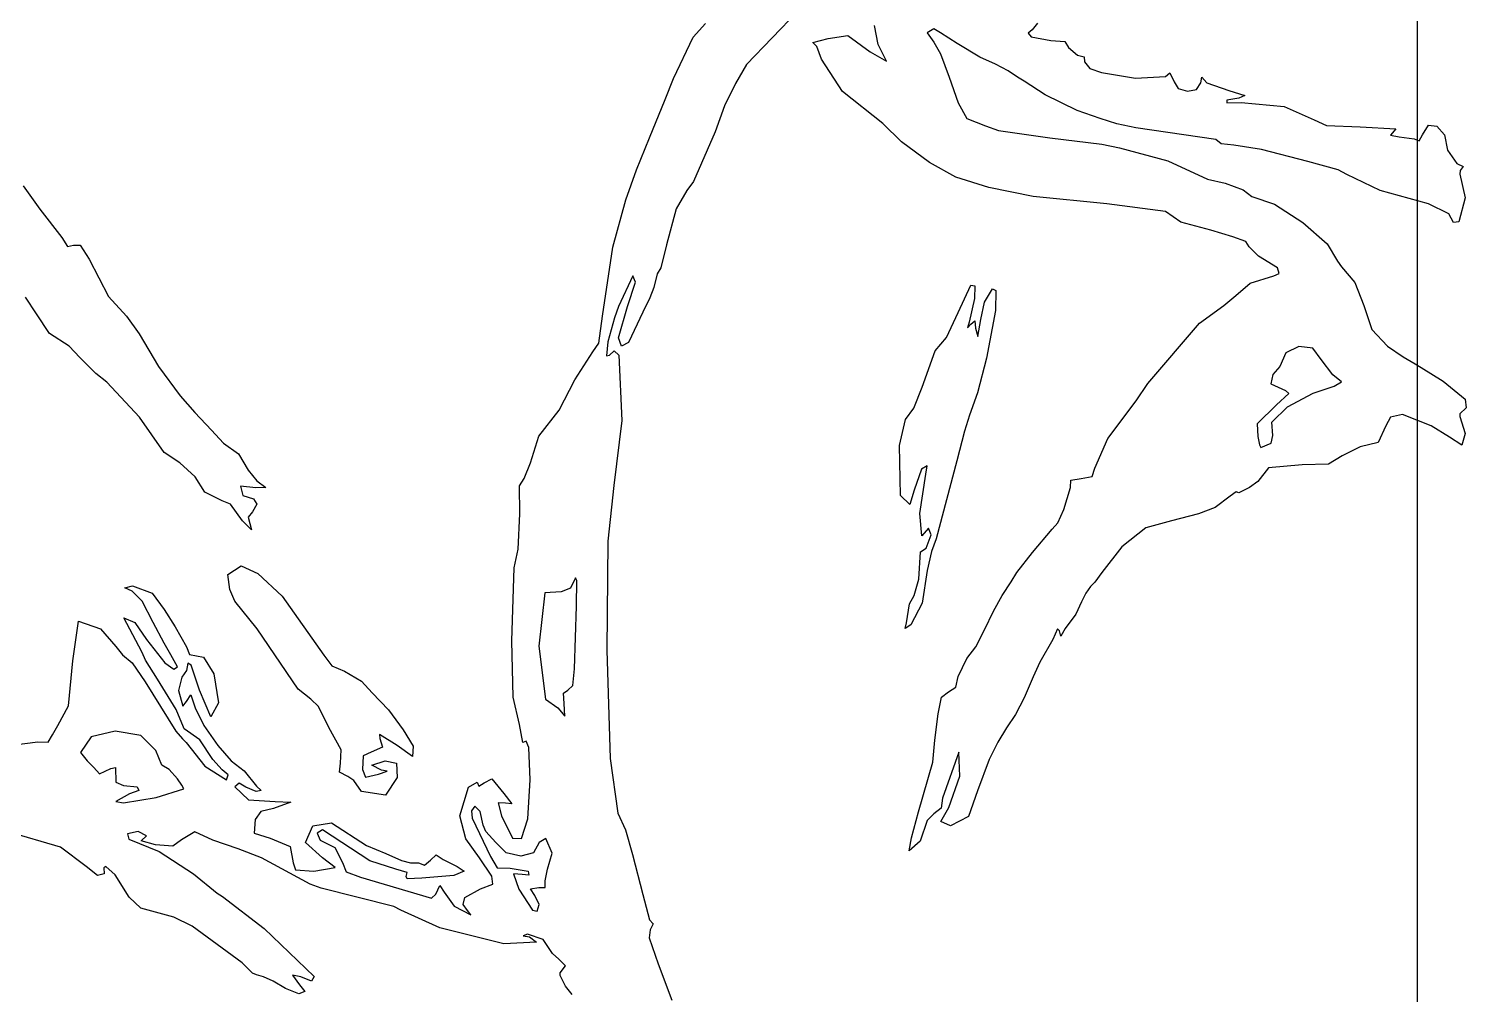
# Model space of a CAD drawing. Header units: centimetres. Extents: x 0 to 56.7, y -3.6 to 10.6.
# Drawn here: x 53.366 to 56.611, y -0.154 to 2.026 of the extents above; entities that cross this region are included whole.
import ezdxf

# ---------------------------------------------------------------- set-up
doc = ezdxf.new("R2010")
doc.units = ezdxf.units.CM
doc.header["$MEASUREMENT"] = 0
doc.layers.add('digi4 v3_digi3', color=7, linetype='Continuous')

msp = doc.modelspace()

# ---------------------------------------------------------------- linework, layer by layer
at = {"layer": 'digi4 v3_digi3'}
for p, q in [((56.5, 9), (56.5, -3.5)), ((55.1022, 2.0653), (54.986, 1.9448)), ((54.8656, 2.007), (54.8934, 2.0376)), ((55.2835, 1.9902), (55.275, 2.0333)), ((55.4091, 2.0255), (55.3942, 2.0168)), ((55.3942, 2.0168), (55.4091, 1.9957)), ((55.424, 2.0167), (55.4091, 2.0255)), ((55.4619, 1.9926), (55.424, 2.0167)), ((55.6314, 2.0233), (55.6218, 2.0157)), ((55.6218, 2.0157), (55.6285, 2.0075)), ((55.6431, 2.0383), (55.6314, 2.0233)), ((54.8214, 1.9136), (54.8656, 2.007)), ((55.136, 1.9943), (55.1706, 2.0037)), ((55.1453, 1.9857), (55.136, 1.9943)), ((55.1552, 1.9573), (55.1453, 1.9857)), ((55.1706, 2.0037), (55.2149, 2.0105)), ((55.2149, 2.0105), (55.2652, 1.9735)), ((55.3021, 1.9528), (55.2835, 1.9902)), ((55.4091, 1.9957), (55.424, 1.9692)), ((55.5129, 1.9617), (55.4619, 1.9926)), ((55.6285, 2.0075), (55.6729, 1.9992)), ((55.6729, 1.9992), (55.7048, 1.9969)), ((55.7048, 1.9969), (55.7128, 1.9832)), ((55.7128, 1.9832), (55.7337, 1.9658)), ((55.203, 1.8842), (55.1552, 1.9573)), ((55.2652, 1.9735), (55.3021, 1.9528)), ((55.424, 1.9692), (55.4439, 1.916)), ((55.5486, 1.9459), (55.5129, 1.9617)), ((55.7337, 1.9658), (55.7483, 1.9622)), ((55.7483, 1.9622), (55.749, 1.9509)), ((55.749, 1.9509), (55.7609, 1.9359)), ((54.986, 1.9448), (54.9611, 1.902)), ((55.4439, 1.916), (55.4639, 1.8582)), ((55.577, 1.9309), (55.5486, 1.9459)), ((55.5979, 1.916), (55.577, 1.9309)), ((55.6132, 1.9073), (55.5979, 1.916)), ((55.7609, 1.9359), (55.7879, 1.927)), ((55.7879, 1.927), (55.8644, 1.9143)), ((55.8644, 1.9143), (55.9318, 1.918)), ((55.9318, 1.918), (55.9418, 1.926)), ((55.9418, 1.926), (55.9517, 1.9061)), ((56.0118, 1.9036), (56.0139, 1.916)), ((56.0139, 1.916), (56.0253, 1.9036)), ((54.8022, 1.8662), (54.8214, 1.9136)), ((54.9611, 1.902), (54.9362, 1.8517)), ((55.2941, 1.8117), (55.203, 1.8842)), ((55.6605, 1.8767), (55.6132, 1.9073)), ((55.9517, 1.9061), (55.961, 1.8905)), ((55.961, 1.8905), (55.9816, 1.8846)), ((55.9816, 1.8846), (56.0022, 1.8888)), ((56.0022, 1.8888), (56.0118, 1.9036)), ((56.0253, 1.9036), (56.0748, 1.8861)), ((56.0748, 1.8861), (56.111, 1.8751)), ((54.7672, 1.7791), (54.8022, 1.8662)), ((54.9362, 1.8517), (54.9153, 1.7929)), ((55.4639, 1.8582), (55.4833, 1.8227)), ((55.7327, 1.8412), (55.6605, 1.8767)), ((56.0977, 1.8692), (56.0703, 1.8646)), ((56.0703, 1.8646), (56.0708, 1.8582)), ((56.0708, 1.8582), (56.1029, 1.8592)), ((56.111, 1.8751), (56.0977, 1.8692)), ((56.1029, 1.8592), (56.1999, 1.8501)), ((56.1999, 1.8501), (56.2674, 1.8201)), ((55.4833, 1.8227), (55.526, 1.8065)), ((55.7848, 1.8228), (55.7327, 1.8412)), ((55.8226, 1.8113), (55.7848, 1.8228)), ((56.2674, 1.8201), (56.2954, 1.8072)), ((54.9153, 1.7929), (54.8665, 1.6809)), ((55.3364, 1.7707), (55.2941, 1.8117)), ((55.526, 1.8065), (55.5553, 1.796)), ((55.5553, 1.796), (55.671, 1.7795)), ((55.865, 1.802), (55.8226, 1.8113)), ((56.0456, 1.7755), (55.865, 1.802)), ((56.2954, 1.8072), (56.3719, 1.8044)), ((56.3719, 1.8044), (56.452, 1.7999)), ((56.452, 1.7999), (56.44, 1.7851)), ((56.44, 1.7851), (56.46, 1.7818)), ((56.5051, 1.7729), (56.5121, 1.7864)), ((56.5121, 1.7864), (56.526, 1.8077)), ((56.526, 1.8077), (56.545, 1.806)), ((56.545, 1.806), (56.5618, 1.7858)), ((56.5618, 1.7858), (56.569, 1.7516)), ((54.7381, 1.7069), (54.7672, 1.7791)), ((55.3991, 1.7238), (55.3364, 1.7707)), ((55.671, 1.7795), (55.7884, 1.7652)), ((55.7884, 1.7652), (55.8282, 1.7567)), ((55.8282, 1.7567), (55.9372, 1.7277)), ((56.0581, 1.7655), (56.0456, 1.7755)), ((56.0861, 1.7627), (56.0581, 1.7655)), ((56.1487, 1.7529), (56.0861, 1.7627)), ((56.2531, 1.7259), (56.1487, 1.7529)), ((56.46, 1.7818), (56.4936, 1.7772)), ((56.4936, 1.7772), (56.5051, 1.7729)), ((55.4589, 1.6903), (55.3991, 1.7238)), ((55.9372, 1.7277), (56.0268, 1.6864)), ((56.3216, 1.7069), (56.2531, 1.7259)), ((56.569, 1.7516), (56.5902, 1.7215)), ((56.5902, 1.7215), (56.6043, 1.7143)), ((54.7139, 1.6397), (54.7381, 1.7069)), ((55.5335, 1.6676), (55.4589, 1.6903)), ((56.3417, 1.6969), (56.3216, 1.7069)), ((56.4168, 1.6604), (56.3417, 1.6969)), ((56.5977, 1.706), (56.5964, 1.6971)), ((56.5964, 1.6971), (56.6088, 1.6439)), ((56.6043, 1.7143), (56.5977, 1.706)), ((53.3531, 1.6709), (53.3907, 1.6187)), ((54.8516, 1.6608), (54.8275, 1.6188)), ((54.8665, 1.6809), (54.8516, 1.6608)), ((55.6331, 1.6466), (55.5335, 1.6676)), ((56.0268, 1.6864), (56.0671, 1.6771)), ((56.0671, 1.6771), (56.1074, 1.6621)), ((56.1074, 1.6621), (56.1273, 1.6472)), ((56.5258, 1.6302), (56.4168, 1.6604)), ((54.6845, 1.5327), (54.7139, 1.6397)), ((55.7999, 1.6301), (55.6331, 1.6466)), ((55.9318, 1.6129), (55.7999, 1.6301)), ((56.1273, 1.6472), (56.1785, 1.6297)), ((56.1785, 1.6297), (56.2424, 1.5883)), ((56.5717, 1.6081), (56.5258, 1.6302)), ((56.6088, 1.6439), (56.5945, 1.5897)), ((53.3907, 1.6187), (53.4407, 1.5541)), ((54.8275, 1.6188), (54.8056, 1.5377)), ((55.9667, 1.5892), (55.9318, 1.6129)), ((56.5822, 1.588), (56.5717, 1.6081)), ((56.0342, 1.5711), (55.9667, 1.5892)), ((56.084, 1.5556), (56.0342, 1.5711)), ((56.2424, 1.5883), (56.297, 1.5399)), ((56.5945, 1.5897), (56.5822, 1.588)), ((53.4407, 1.5541), (53.4534, 1.5338)), ((53.4534, 1.5338), (53.4667, 1.5369)), ((53.4667, 1.5369), (53.4818, 1.5372)), ((53.4818, 1.5372), (53.502, 1.5055)), ((54.661, 1.3768), (54.6845, 1.5327)), ((54.8056, 1.5377), (54.7925, 1.4862)), ((56.1135, 1.5455), (56.084, 1.5556)), ((56.121, 1.5334), (56.1135, 1.5455)), ((56.1419, 1.5125), (56.121, 1.5334)), ((56.297, 1.5399), (56.3201, 1.5011)), ((53.502, 1.5055), (53.5455, 1.4212)), ((56.1846, 1.4856), (56.1419, 1.5125)), ((56.3201, 1.5011), (56.3292, 1.4879)), ((54.7296, 1.4679), (54.6972, 1.3983)), ((54.7358, 1.4535), (54.7296, 1.4679)), ((54.7843, 1.4721), (54.7769, 1.4414)), ((54.7925, 1.4862), (54.7843, 1.4721)), ((56.1234, 1.4511), (56.1765, 1.468)), ((56.1765, 1.468), (56.1888, 1.4732)), ((56.1888, 1.4732), (56.1846, 1.4856)), ((56.3292, 1.4879), (56.3595, 1.4531)), ((54.7171, 1.3983), (54.7358, 1.4535)), ((54.7769, 1.4414), (54.7677, 1.4182)), ((55.4643, 1.3851), (55.4924, 1.4466)), ((55.4924, 1.4466), (55.5017, 1.4454)), ((55.5017, 1.4454), (55.501, 1.417)), ((55.5233, 1.4082), (55.5413, 1.4381)), ((55.5413, 1.4381), (55.5491, 1.4348)), ((55.5491, 1.4348), (55.548, 1.3897)), ((56.0912, 1.4231), (56.1234, 1.4511)), ((56.3595, 1.4531), (56.3798, 1.4011)), ((53.383, 1.3817), (53.3581, 1.42)), ((53.5455, 1.4212), (53.5867, 1.3764)), ((54.6972, 1.3983), (54.6883, 1.3729)), ((54.6972, 1.3282), (54.7171, 1.3983)), ((54.7677, 1.4182), (54.7518, 1.3858)), ((55.501, 1.417), (55.4886, 1.3634)), ((55.5153, 1.3689), (55.5233, 1.4082)), ((56.0092, 1.3612), (56.0637, 1.4009)), ((56.0637, 1.4009), (56.0912, 1.4231)), ((56.3798, 1.4011), (56.3978, 1.3467)), ((53.4124, 1.3376), (53.383, 1.3817)), ((53.5867, 1.3764), (53.6148, 1.3372)), ((54.6531, 1.3155), (54.661, 1.3768)), ((54.6883, 1.3729), (54.6728, 1.3186)), ((54.7518, 1.3858), (54.7198, 1.3172)), ((55.4373, 1.3286), (55.4643, 1.3851)), ((55.4886, 1.3634), (55.4853, 1.3504)), ((55.4926, 1.3585), (55.5013, 1.3659)), ((55.5013, 1.3659), (55.5035, 1.3493)), ((55.5085, 1.3309), (55.5153, 1.3689)), ((55.548, 1.3897), (55.5281, 1.2817)), ((53.4571, 1.3087), (53.4124, 1.3376)), ((53.6148, 1.3372), (53.6584, 1.2628)), ((55.4853, 1.3504), (55.4926, 1.3585)), ((55.5035, 1.3493), (55.5085, 1.3309)), ((55.892, 1.2245), (56.0092, 1.3612)), ((56.3978, 1.3467), (56.4336, 1.3091)), ((53.4808, 1.2837), (53.4571, 1.3087)), ((54.6389, 1.2962), (54.6531, 1.3155)), ((54.6728, 1.3186), (54.67, 1.2873)), ((54.6767, 1.2888), (54.6873, 1.2987)), ((54.6873, 1.2987), (54.6978, 1.2888)), ((54.704, 1.3092), (54.6972, 1.3282)), ((54.7198, 1.3172), (54.704, 1.3092)), ((55.383, 1.2166), (55.412, 1.2983)), ((55.412, 1.2983), (55.4373, 1.3286)), ((56.2335, 1.3086), (56.2038, 1.2941)), ((56.265, 1.3043), (56.2335, 1.3086)), ((56.2837, 1.2787), (56.265, 1.3043)), ((56.4336, 1.3091), (56.4686, 1.2848)), ((53.5172, 1.2472), (53.4808, 1.2837)), ((54.5983, 1.2331), (54.6389, 1.2962)), ((54.67, 1.2873), (54.6767, 1.2888)), ((54.6978, 1.2888), (54.7044, 1.1412)), ((55.5281, 1.2817), (55.508, 1.2037)), ((56.2038, 1.2941), (56.1906, 1.2632)), ((56.3097, 1.2441), (56.2837, 1.2787)), ((56.4686, 1.2848), (56.4955, 1.2689)), ((56.4955, 1.2689), (56.5093, 1.2607)), ((53.5423, 1.2278), (53.5172, 1.2472)), ((53.6584, 1.2628), (53.7076, 1.1972)), ((56.1746, 1.2449), (56.1701, 1.2239)), ((56.1906, 1.2632), (56.1746, 1.2449)), ((56.3294, 1.2286), (56.3097, 1.2441)), ((56.5093, 1.2607), (56.559, 1.23)), ((53.6155, 1.149), (53.5423, 1.2278)), ((54.5629, 1.1643), (54.5983, 1.2331)), ((55.3637, 1.1693), (55.383, 1.2166)), ((55.508, 1.2037), (55.4899, 1.1534)), ((55.8657, 1.1856), (55.892, 1.2245)), ((56.1701, 1.2239), (56.2029, 1.2091)), ((56.2103, 1.2025), (56.1824, 1.1768)), ((56.2029, 1.2091), (56.2103, 1.2025)), ((56.2073, 1.1718), (56.2653, 1.2027)), ((56.2653, 1.2027), (56.3126, 1.219)), ((56.3126, 1.219), (56.3294, 1.2286)), ((56.559, 1.23), (56.6085, 1.1894)), ((53.7076, 1.1972), (53.741, 1.1596)), ((55.3454, 1.1437), (55.3637, 1.1693)), ((55.8021, 1.1007), (55.8657, 1.1856)), ((56.1824, 1.1768), (56.1389, 1.1335)), ((56.1724, 1.1376), (56.2073, 1.1718)), ((56.6111, 1.1698), (56.5964, 1.156)), ((56.6085, 1.1894), (56.6111, 1.1698)), ((53.6717, 1.0692), (53.6155, 1.149)), ((53.741, 1.1596), (53.7779, 1.1195)), ((54.5176, 1.1056), (54.5629, 1.1643)), ((54.7044, 1.1412), (54.6868, 0.9945)), ((55.3316, 1.0845), (55.3454, 1.1437)), ((55.4899, 1.1534), (55.478, 1.1169)), ((56.1745, 1.1071), (56.1724, 1.1376)), ((56.4404, 1.1485), (56.4296, 1.129)), ((56.4668, 1.155), (56.4404, 1.1485)), ((56.5319, 1.129), (56.4668, 1.155)), ((56.5964, 1.156), (56.5964, 1.1502)), ((56.5964, 1.1502), (56.6087, 1.1121)), ((53.7779, 1.1195), (53.8051, 1.0897)), ((54.4981, 1.0455), (54.5176, 1.1056)), ((55.478, 1.1169), (55.4609, 1.0498)), ((56.1389, 1.1335), (56.1406, 1.1049)), ((56.1406, 1.1049), (56.1441, 1.0862)), ((56.1707, 1.0898), (56.1745, 1.1071)), ((56.4296, 1.129), (56.4121, 1.0916)), ((56.5732, 1.1034), (56.5319, 1.129)), ((56.6087, 1.1121), (56.6012, 1.0858)), ((53.8051, 1.0897), (53.8393, 1.0661)), ((55.3335, 0.9719), (55.3316, 1.0845)), ((55.7725, 1.0339), (55.8021, 1.1007)), ((56.1441, 1.0862), (56.1473, 1.0801)), ((56.1473, 1.0801), (56.1707, 1.0898)), ((56.1707, 1.0898), (56.1707, 1.0898)), ((56.3718, 1.0818), (56.3312, 1.0617)), ((56.4121, 1.0916), (56.3718, 1.0818)), ((56.6012, 1.0858), (56.5732, 1.1034)), ((53.7066, 1.0455), (53.6717, 1.0692)), ((53.7414, 1.0142), (53.7066, 1.0455)), ((53.8393, 1.0661), (53.8609, 1.0289)), ((54.4842, 1.01), (54.4981, 1.0455)), ((55.3937, 1.0386), (55.3809, 1.0312)), ((55.3908, 1.02), (55.3937, 1.0386)), ((55.4609, 1.0498), (55.414, 0.8741)), ((56.2404, 1.0413), (56.1649, 1.0346)), ((56.3003, 1.0427), (56.2404, 1.0413)), ((56.3312, 1.0617), (56.3003, 1.0427)), ((53.763, 0.9792), (53.7414, 1.0142)), ((53.8609, 1.0289), (53.8808, 1.005)), ((54.4739, 0.9939), (54.4842, 1.01)), ((55.3809, 1.0312), (55.3643, 0.9839)), ((55.3771, 0.9309), (55.3908, 1.02)), ((55.7177, 0.9901), (55.7181, 1.0064)), ((55.7181, 1.0064), (55.742, 1.01)), ((55.742, 1.01), (55.7668, 1.0144)), ((55.7668, 1.0144), (55.7725, 1.0339)), ((56.1649, 1.0346), (56.1409, 1.0038)), ((53.8027, 0.9602), (53.763, 0.9792)), ((53.8783, 0.9889), (53.8434, 0.9927)), ((53.8434, 0.9927), (53.8491, 0.9715)), ((53.9007, 0.9897), (53.8783, 0.9889)), ((53.8808, 1.005), (53.9007, 0.9897)), ((54.4743, 0.9304), (54.4739, 0.9939)), ((54.6868, 0.9945), (54.6728, 0.8691)), ((55.3643, 0.9839), (55.3552, 0.9516)), ((55.7028, 0.9403), (55.7177, 0.9901)), ((56.0917, 0.9801), (56.0782, 0.9702)), ((56.0977, 0.9776), (56.0917, 0.9801)), ((56.1218, 0.9901), (56.0977, 0.9776)), ((56.1409, 1.0038), (56.1218, 0.9901)), ((53.8211, 0.9524), (53.8027, 0.9602)), ((53.8484, 0.9146), (53.8211, 0.9524)), ((53.8491, 0.9715), (53.8732, 0.9647)), ((53.8806, 0.9522), (53.8708, 0.9353)), ((53.8732, 0.9647), (53.8806, 0.9522)), ((55.3552, 0.9516), (55.3335, 0.9719)), ((56.0446, 0.945), (56.0065, 0.9304)), ((56.0782, 0.9702), (56.0446, 0.945)), ((53.8683, 0.8946), (53.8484, 0.9146)), ((53.8708, 0.9353), (53.8611, 0.9231)), ((53.8611, 0.9231), (53.8683, 0.8946)), ((54.4705, 0.8507), (54.4743, 0.9304)), ((55.382, 0.8806), (55.3771, 0.9309)), ((55.676, 0.8955), (55.6894, 0.9104)), ((55.6894, 0.9104), (55.7028, 0.9403)), ((55.946, 0.9144), (55.8877, 0.8991)), ((56.0065, 0.9304), (55.946, 0.9144)), ((55.3972, 0.898), (55.382, 0.8806)), ((55.3916, 0.8532), (55.4029, 0.8831)), ((55.4029, 0.8831), (55.3972, 0.898)), ((55.632, 0.8432), (55.676, 0.8955)), ((55.8877, 0.8991), (55.8335, 0.8557)), ((54.4615, 0.8084), (54.4705, 0.8507)), ((54.6728, 0.8691), (54.6705, 0.623)), ((55.3754, 0.7829), (55.3792, 0.8444)), ((55.3792, 0.8444), (55.3916, 0.8532)), ((55.4041, 0.8457), (55.3941, 0.8028)), ((55.414, 0.8741), (55.4041, 0.8457)), ((55.8335, 0.8557), (55.7885, 0.7978)), ((53.8148, 0.7938), (53.8451, 0.8131)), ((53.8451, 0.8131), (53.8831, 0.7955)), ((55.5963, 0.7979), (55.632, 0.8432)), ((53.8195, 0.7599), (53.8148, 0.7938)), ((53.8831, 0.7955), (53.9375, 0.7446)), ((54.4562, 0.6435), (54.4615, 0.8084)), ((54.5997, 0.786), (54.5886, 0.7623)), ((54.6034, 0.7796), (54.5997, 0.786)), ((54.6023, 0.7222), (54.6034, 0.7796)), ((55.3643, 0.7462), (55.3754, 0.7829)), ((55.3941, 0.8028), (55.3831, 0.7286)), ((55.5833, 0.7771), (55.5963, 0.7979)), ((55.7885, 0.7978), (55.7726, 0.776)), ((53.5827, 0.7633), (53.5998, 0.7681)), ((53.5995, 0.7562), (53.5827, 0.7633)), ((53.6219, 0.7335), (53.5995, 0.7562)), ((53.5998, 0.7681), (53.6444, 0.7514)), ((53.6444, 0.7514), (53.6715, 0.7143)), ((53.831, 0.7331), (53.8195, 0.7599)), ((54.5312, 0.7521), (54.5175, 0.6315)), ((54.5676, 0.7546), (54.5312, 0.7521)), ((54.5886, 0.7623), (54.5676, 0.7546)), ((55.5634, 0.7462), (55.5833, 0.7771)), ((55.7526, 0.7511), (55.7426, 0.7317)), ((55.7625, 0.7667), (55.7526, 0.7511)), ((55.7726, 0.776), (55.7625, 0.7667)), ((53.6468, 0.6855), (53.6219, 0.7335)), ((53.6715, 0.7143), (53.6966, 0.6755)), ((53.881, 0.6707), (53.831, 0.7331)), ((53.9375, 0.7446), (54.0318, 0.6116)), ((54.5976, 0.5804), (54.6023, 0.7222)), ((55.3475, 0.6847), (55.3543, 0.7276)), ((55.3543, 0.7276), (55.3643, 0.7462)), ((55.3831, 0.7286), (55.3572, 0.68)), ((55.5435, 0.7111), (55.5634, 0.7462)), ((55.7426, 0.7317), (55.7299, 0.7043)), ((53.4651, 0.5989), (53.4783, 0.6881)), ((53.4783, 0.6881), (53.528, 0.6707)), ((53.5803, 0.6953), (53.605, 0.6855)), ((53.6144, 0.6317), (53.5803, 0.6953)), ((53.605, 0.6855), (53.6315, 0.6466)), ((53.6717, 0.6385), (53.6468, 0.6855)), ((55.3446, 0.6719), (55.3475, 0.6847)), ((55.3475, 0.6847), (55.3475, 0.6847)), ((55.5236, 0.6688), (55.5435, 0.7111)), ((55.7299, 0.7043), (55.7057, 0.6715)), ((53.528, 0.6707), (53.5621, 0.6309)), ((53.6966, 0.6755), (53.7215, 0.6302)), ((53.9742, 0.5347), (53.881, 0.6707)), ((55.3572, 0.68), (55.3446, 0.6719)), ((55.5037, 0.63), (55.5236, 0.6688)), ((55.6885, 0.6705), (55.6778, 0.6467)), ((55.6931, 0.6665), (55.6885, 0.6705)), ((55.696, 0.6542), (55.6931, 0.6665)), ((55.7057, 0.6715), (55.696, 0.6542)), ((53.5621, 0.6309), (53.5774, 0.6118)), ((53.6219, 0.6176), (53.6144, 0.6317)), ((53.6294, 0.6001), (53.6219, 0.6176)), ((53.6315, 0.6466), (53.6726, 0.5939)), ((53.6866, 0.6118), (53.6717, 0.6385)), ((53.7215, 0.6302), (53.7289, 0.6129)), ((54.459, 0.5167), (54.4562, 0.6435)), ((54.5175, 0.6315), (54.5327, 0.5122)), ((54.6705, 0.623), (54.6785, 0.3778)), ((55.4838, 0.6041), (55.5037, 0.63)), ((55.6778, 0.6467), (55.6484, 0.5958)), ((53.4551, 0.4969), (53.4651, 0.5989)), ((53.5774, 0.6118), (53.5988, 0.5943)), ((53.5988, 0.5943), (53.6288, 0.551)), ((53.6564, 0.557), (53.6294, 0.6001)), ((53.6726, 0.5939), (53.6929, 0.5801)), ((53.7015, 0.5849), (53.6866, 0.6118)), ((53.6929, 0.5801), (53.7015, 0.5849)), ((53.7245, 0.5931), (53.7215, 0.5769)), ((53.7321, 0.5887), (53.7245, 0.5931)), ((53.7289, 0.6129), (53.7604, 0.6067)), ((53.7513, 0.5321), (53.7321, 0.5887)), ((53.7604, 0.6067), (53.7832, 0.5694)), ((54.0318, 0.6116), (54.0496, 0.5871)), ((54.0496, 0.5871), (54.0787, 0.5756)), ((55.4639, 0.563), (55.4838, 0.6041)), ((55.6484, 0.5958), (55.6331, 0.5624)), ((53.6988, 0.4889), (53.6564, 0.557)), ((53.7113, 0.562), (53.7037, 0.5317)), ((53.7215, 0.5769), (53.7113, 0.562)), ((53.7832, 0.5694), (53.7944, 0.5041)), ((54.0787, 0.5756), (54.1167, 0.5528)), ((54.1167, 0.5528), (54.1413, 0.5267)), ((54.5944, 0.5428), (54.5976, 0.5804)), ((55.459, 0.5395), (55.4639, 0.563)), ((55.6331, 0.5624), (55.6132, 0.5149)), ((53.6288, 0.551), (53.698, 0.44)), ((53.7037, 0.5317), (53.7137, 0.4959)), ((53.7215, 0.5066), (53.7314, 0.5221)), ((53.7314, 0.5221), (53.7414, 0.4926)), ((53.7764, 0.4724), (53.7513, 0.5321)), ((54.0028, 0.5123), (53.9742, 0.5347)), ((54.1413, 0.5267), (54.178, 0.4877)), ((54.5728, 0.5256), (54.583, 0.5321)), ((54.5742, 0.5022), (54.5728, 0.5256)), ((54.583, 0.5321), (54.5944, 0.5428)), ((55.4261, 0.5167), (55.4419, 0.5287)), ((55.4419, 0.5287), (55.459, 0.5395)), ((53.4314, 0.4525), (53.4551, 0.4969)), ((53.7149, 0.4491), (53.6988, 0.4889)), ((53.7137, 0.4959), (53.7215, 0.5066)), ((53.7414, 0.4926), (53.7606, 0.4528)), ((53.7944, 0.5041), (53.7764, 0.4724)), ((54.0202, 0.4957), (54.0028, 0.5123)), ((54.0434, 0.4484), (54.0202, 0.4957)), ((54.178, 0.4877), (54.211, 0.4429)), ((54.4733, 0.4551), (54.459, 0.5167)), ((54.5327, 0.5122), (54.5601, 0.4923)), ((54.5601, 0.4923), (54.5763, 0.4738)), ((54.5742, 0.5022), (54.5742, 0.5022)), ((54.5763, 0.4738), (54.5742, 0.5022)), ((55.4191, 0.479), (55.4261, 0.5167)), ((55.6132, 0.5149), (55.5933, 0.4775)), ((54.4808, 0.4145), (54.4733, 0.4551)), ((55.4113, 0.4194), (55.4191, 0.479)), ((55.5933, 0.4775), (55.5734, 0.4475)), ((53.4096, 0.4153), (53.4195, 0.4313)), ((53.4195, 0.4313), (53.4314, 0.4525)), ((53.5067, 0.4267), (53.4825, 0.3915)), ((53.561, 0.4397), (53.5067, 0.4267)), ((53.6185, 0.4298), (53.561, 0.4397)), ((53.6523, 0.3961), (53.6185, 0.4298)), ((53.698, 0.44), (53.7126, 0.4226)), ((53.7126, 0.4226), (53.7214, 0.4143)), ((53.7163, 0.4447), (53.7149, 0.4491)), ((53.752, 0.4201), (53.7163, 0.4447)), ((53.7606, 0.4528), (53.7925, 0.4076)), ((54.0711, 0.3977), (54.0434, 0.4484)), ((54.1575, 0.4324), (54.1584, 0.4236)), ((54.1972, 0.4077), (54.1575, 0.4324)), ((54.1584, 0.4236), (54.1647, 0.4039)), ((54.211, 0.4429), (54.2334, 0.4063)), ((55.5734, 0.4475), (55.5535, 0.4151)), ((53.3333, 0.4086), (53.3862, 0.4154)), ((53.3862, 0.4154), (53.4096, 0.4153)), ((53.4825, 0.3915), (53.4975, 0.3728)), ((53.6658, 0.3628), (53.6523, 0.3961)), ((53.7214, 0.4143), (53.7629, 0.3606)), ((53.781, 0.3756), (53.752, 0.4201)), ((53.7925, 0.4076), (53.8227, 0.3728)), ((54.0695, 0.3675), (54.0711, 0.3977)), ((54.1391, 0.3927), (54.1206, 0.384)), ((54.1647, 0.4039), (54.1391, 0.3927)), ((54.2323, 0.3828), (54.1972, 0.4077)), ((54.2334, 0.4063), (54.2323, 0.3828)), ((54.4887, 0.4176), (54.4808, 0.4145)), ((54.4947, 0.4026), (54.4887, 0.4176)), ((54.4974, 0.3298), (54.4947, 0.4026)), ((55.4067, 0.3696), (55.4113, 0.4194)), ((55.4654, 0.3927), (55.4284, 0.2882)), ((55.468, 0.3382), (55.4654, 0.3927)), ((55.5535, 0.4151), (55.5341, 0.3762)), ((53.4975, 0.3728), (53.5124, 0.3579)), ((53.5124, 0.3579), (53.5252, 0.3434)), ((53.551, 0.3554), (53.5617, 0.3579)), ((53.5617, 0.3579), (53.5624, 0.3244)), ((53.683, 0.3529), (53.6658, 0.3628)), ((53.7629, 0.3606), (53.8123, 0.3302)), ((53.8022, 0.3523), (53.781, 0.3756)), ((53.8227, 0.3728), (53.8522, 0.3504)), ((54.067, 0.347), (54.0695, 0.3675)), ((54.1206, 0.384), (54.1195, 0.3529)), ((54.1402, 0.3629), (54.1701, 0.3728)), ((54.1621, 0.352), (54.1402, 0.3629)), ((54.1701, 0.3728), (54.1958, 0.3675)), ((54.1958, 0.3675), (54.1975, 0.3355)), ((54.6785, 0.3778), (54.6955, 0.255)), ((55.3742, 0.2575), (55.4067, 0.3696)), ((55.5341, 0.3762), (55.5079, 0.3049)), ((53.5252, 0.3434), (53.551, 0.3554)), ((53.7016, 0.3324), (53.683, 0.3529)), ((53.7114, 0.318), (53.7016, 0.3324)), ((53.8158, 0.3412), (53.8022, 0.3523)), ((53.8123, 0.3302), (53.8158, 0.3412)), ((53.8522, 0.3504), (53.8799, 0.3159)), ((54.0862, 0.3371), (54.067, 0.347)), ((54.0998, 0.3282), (54.0862, 0.3371)), ((54.1173, 0.3037), (54.0998, 0.3282)), ((54.1195, 0.3529), (54.126, 0.3363)), ((54.126, 0.3363), (54.1551, 0.3424)), ((54.1551, 0.3424), (54.1748, 0.3497)), ((54.1748, 0.3497), (54.1621, 0.352)), ((54.1975, 0.3355), (54.1709, 0.2956)), ((54.3938, 0.3232), (54.4112, 0.3319)), ((54.4112, 0.3319), (54.4383, 0.2994)), ((54.4926, 0.2421), (54.4974, 0.3298)), ((55.4433, 0.2676), (55.468, 0.3382)), ((53.5934, 0.2984), (53.5622, 0.2813)), ((53.5624, 0.3244), (53.5796, 0.3172)), ((53.5796, 0.3172), (53.6108, 0.3139)), ((53.6145, 0.3057), (53.5934, 0.2984)), ((53.6108, 0.3139), (53.6145, 0.3057)), ((53.6537, 0.2904), (53.7158, 0.3099)), ((53.7158, 0.3099), (53.7114, 0.318)), ((53.8406, 0.3227), (53.831, 0.3142)), ((53.831, 0.3142), (53.8619, 0.285)), ((53.8559, 0.3131), (53.8406, 0.3227)), ((53.8789, 0.3034), (53.8559, 0.3131)), ((53.8905, 0.3056), (53.8789, 0.3034)), ((53.8799, 0.3159), (53.8905, 0.3056)), ((54.1709, 0.2956), (54.1173, 0.3037)), ((54.1173, 0.3037), (54.1173, 0.3037)), ((54.3391, 0.2483), (54.3587, 0.3131)), ((54.3587, 0.3131), (54.3784, 0.3243)), ((54.3784, 0.3243), (54.3816, 0.3158)), ((54.3816, 0.3158), (54.3938, 0.3232)), ((54.4383, 0.2994), (54.4566, 0.2758)), ((55.5079, 0.3049), (55.4873, 0.2473)), ((53.5622, 0.2813), (53.5796, 0.2781)), ((53.5796, 0.2781), (53.6537, 0.2904)), ((53.6537, 0.2904), (53.6537, 0.2904)), ((53.8619, 0.285), (53.9222, 0.2813)), ((53.9183, 0.2652), (53.8893, 0.2581)), ((53.9577, 0.2798), (53.9183, 0.2652)), ((53.9222, 0.2813), (53.9577, 0.2798)), ((54.3729, 0.2708), (54.3656, 0.2597)), ((54.3656, 0.2597), (54.3665, 0.2434)), ((54.3845, 0.2587), (54.3729, 0.2708)), ((54.4419, 0.2773), (54.4252, 0.278)), ((54.4252, 0.278), (54.4327, 0.2484)), ((54.4566, 0.2758), (54.4419, 0.2773)), ((55.4255, 0.2658), (55.4091, 0.2533)), ((55.425, 0.236), (55.4433, 0.2676)), ((55.4284, 0.2882), (55.4255, 0.2658)), ((53.8769, 0.2403), (53.8745, 0.2094)), ((53.8893, 0.2581), (53.8769, 0.2403)), ((54.0067, 0.2264), (54.0495, 0.2325)), ((54.0495, 0.2325), (54.1285, 0.1818)), ((54.3524, 0.1966), (54.3391, 0.2483)), ((54.3665, 0.2434), (54.4081, 0.157)), ((54.3918, 0.2275), (54.3845, 0.2587)), ((54.3977, 0.2135), (54.3918, 0.2275)), ((54.4327, 0.2484), (54.4577, 0.1982)), ((54.4785, 0.1972), (54.4926, 0.2421)), ((54.6955, 0.255), (54.713, 0.2171)), ((55.3588, 0.1991), (55.3742, 0.2575)), ((55.3942, 0.2379), (55.3779, 0.1917)), ((55.4091, 0.2533), (55.3942, 0.2379)), ((55.4464, 0.2263), (55.425, 0.236)), ((55.4873, 0.2473), (55.4464, 0.2263)), ((53.4373, 0.1776), (53.319, 0.2122)), ((53.6126, 0.2135), (53.5886, 0.2083)), ((53.5886, 0.2083), (53.5919, 0.1958)), ((53.5919, 0.1958), (53.6599, 0.1684)), ((53.6316, 0.2037), (53.6126, 0.2135)), ((53.6195, 0.1923), (53.6316, 0.2037)), ((53.7405, 0.2124), (53.7103, 0.1946)), ((53.7813, 0.1936), (53.7405, 0.2124)), ((53.8745, 0.2094), (53.9106, 0.1986)), ((53.9106, 0.1986), (53.9556, 0.1791)), ((53.9905, 0.1881), (54.0067, 0.2264)), ((54.029, 0.2168), (54.0169, 0.2094)), ((54.0169, 0.2094), (54.0235, 0.1936)), ((54.1359, 0.1467), (54.029, 0.2168)), ((54.3836, 0.1538), (54.3524, 0.1966)), ((54.4204, 0.1884), (54.3977, 0.2135)), ((54.4577, 0.1982), (54.4785, 0.1972)), ((54.5329, 0.1972), (54.518, 0.1887)), ((54.5475, 0.1641), (54.5329, 0.1972)), ((54.713, 0.2171), (54.7285, 0.161)), ((55.3534, 0.1693), (55.3588, 0.1991)), ((53.4953, 0.1342), (53.4373, 0.1776)), ((53.6519, 0.1834), (53.6195, 0.1923)), ((53.691, 0.1805), (53.6519, 0.1834)), ((53.6599, 0.1684), (53.738, 0.118)), ((53.7103, 0.1946), (53.691, 0.1805)), ((53.8385, 0.1739), (53.7813, 0.1936)), ((53.8908, 0.1538), (53.8385, 0.1739)), ((53.9556, 0.1791), (53.9629, 0.1424)), ((54.0292, 0.1541), (53.9905, 0.1881)), ((54.0235, 0.1936), (54.0568, 0.1775)), ((54.0568, 0.1775), (54.0737, 0.143)), ((54.1285, 0.1818), (54.1715, 0.1637)), ((54.1715, 0.1637), (54.2071, 0.1475)), ((54.4436, 0.165), (54.4204, 0.1884)), ((54.4763, 0.1573), (54.4436, 0.165)), ((54.5054, 0.1652), (54.4763, 0.1573)), ((54.518, 0.1887), (54.5054, 0.1652)), ((54.537, 0.1283), (54.5475, 0.1641)), ((55.3779, 0.1917), (55.3534, 0.1693)), ((53.5212, 0.1139), (53.4953, 0.1342)), ((53.54, 0.1339), (53.5353, 0.1314)), ((53.5353, 0.1314), (53.5358, 0.1178)), ((53.5605, 0.1154), (53.54, 0.1339)), ((54.0007, 0.094), (53.8908, 0.1538)), ((53.9629, 0.1424), (53.9676, 0.1271)), ((54.009, 0.1239), (54.0577, 0.132)), ((54.0577, 0.132), (54.0292, 0.1541)), ((54.0737, 0.143), (54.0823, 0.122)), ((54.1941, 0.1283), (54.1359, 0.1467)), ((54.2071, 0.1475), (54.2273, 0.1429)), ((54.2273, 0.1429), (54.2454, 0.1428)), ((54.2454, 0.1428), (54.2594, 0.1369)), ((54.2594, 0.1369), (54.2725, 0.1484)), ((54.2725, 0.1484), (54.2858, 0.1607)), ((54.2858, 0.1607), (54.3014, 0.1499)), ((54.3014, 0.1499), (54.3331, 0.1339)), ((54.3331, 0.1339), (54.3487, 0.1239)), ((54.4111, 0.1126), (54.3836, 0.1538)), ((54.4081, 0.157), (54.4235, 0.1314)), ((54.4235, 0.1314), (54.4529, 0.1307)), ((54.4529, 0.1307), (54.4934, 0.1234)), ((54.7285, 0.161), (54.7518, 0.071)), ((53.5358, 0.1178), (53.5212, 0.1139)), ((53.5921, 0.0651), (53.5605, 0.1154)), ((53.738, 0.118), (53.7913, 0.0741)), ((53.9676, 0.1271), (54.009, 0.1239)), ((54.0823, 0.122), (54.1147, 0.1105)), ((54.1147, 0.1105), (54.2748, 0.063)), ((54.2199, 0.1208), (54.1941, 0.1283)), ((54.2178, 0.1118), (54.2199, 0.1208)), ((54.22, 0.1062), (54.2178, 0.1118)), ((54.253, 0.1081), (54.22, 0.1062)), ((54.3252, 0.1139), (54.253, 0.1081)), ((54.3487, 0.1239), (54.3252, 0.1139)), ((54.4131, 0.0946), (54.4111, 0.1126)), ((54.4599, 0.1179), (54.4723, 0.0828)), ((54.4797, 0.1164), (54.4599, 0.1179)), ((54.4946, 0.1149), (54.4797, 0.1164)), ((54.4934, 0.1234), (54.4946, 0.1149)), ((54.5314, 0.1019), (54.537, 0.1283)), ((54.5316, 0.0871), (54.5314, 0.1019)), ((53.6186, 0.04), (53.5921, 0.0651)), ((53.7913, 0.0741), (53.8029, 0.0666)), ((53.8029, 0.0666), (53.8972, -0.0057)), ((54.0257, 0.0854), (54.0007, 0.094)), ((54.1896, 0.0443), (54.0257, 0.0854)), ((54.2748, 0.063), (54.2848, 0.0718)), ((54.2848, 0.0718), (54.2939, 0.0915)), ((54.2939, 0.0915), (54.3039, 0.0766)), ((54.3039, 0.0766), (54.3261, 0.045)), ((54.3504, 0.0646), (54.3854, 0.0841)), ((54.3854, 0.0841), (54.4131, 0.0946)), ((54.4723, 0.0828), (54.5027, 0.0353)), ((54.4987, 0.0841), (54.5173, 0.0871)), ((54.508, 0.0691), (54.4987, 0.0841)), ((54.518, 0.0486), (54.508, 0.0691)), ((54.5173, 0.0871), (54.5316, 0.0871)), ((54.7518, 0.071), (54.7673, 0.0141)), ((53.6932, 0.02), (53.6186, 0.04)), ((54.2055, 0.036), (54.1896, 0.0443)), ((54.2939, -0.0039), (54.2055, 0.036)), ((54.3261, 0.045), (54.3636, 0.0254)), ((54.3467, 0.0484), (54.3504, 0.0646)), ((54.3564, 0.035), (54.3467, 0.0484)), ((54.3563, 0.035), (54.3564, 0.035)), ((54.3636, 0.0254), (54.3563, 0.035)), ((54.5027, 0.0353), (54.5137, 0.0332)), ((54.5137, 0.0332), (54.518, 0.0486)), ((54.518, 0.0486), (54.518, 0.0486)), ((53.735, -0.0004), (53.6932, 0.02)), ((54.7673, 0.0141), (54.7754, 0.0046)), ((54.7754, 0.0046), (54.7684, -0.0088)), ((53.8474, -0.0832), (53.735, -0.0004)), ((53.8972, -0.0057), (54.0103, -0.1141)), ((54.438, -0.0403), (54.2939, -0.0039)), ((54.4914, -0.0184), (54.4817, -0.0224)), ((54.4817, -0.0224), (54.4962, -0.0243)), ((54.5272, -0.0304), (54.4914, -0.0184)), ((54.4962, -0.0243), (54.5123, -0.0367)), ((54.5479, -0.0618), (54.5272, -0.0304)), ((54.7684, -0.0088), (54.7663, -0.027)), ((54.7663, -0.027), (54.7868, -0.0852)), ((54.5123, -0.0367), (54.438, -0.0403)), ((54.5628, -0.0752), (54.5479, -0.0618)), ((53.8709, -0.1062), (53.8474, -0.0832)), ((54.5775, -0.0901), (54.5628, -0.0752)), ((54.5653, -0.1059), (54.5775, -0.0901)), ((54.7868, -0.0852), (54.8175, -0.1679)), ((53.8802, -0.1105), (53.8709, -0.1062)), ((53.8957, -0.1149), (53.8802, -0.1105)), ((53.9177, -0.125), (53.8957, -0.1149)), ((53.9451, -0.141), (53.9177, -0.125)), ((53.9612, -0.1108), (53.9772, -0.1332)), ((53.9798, -0.1147), (53.9612, -0.1108)), ((54.0042, -0.1244), (53.9798, -0.1147)), ((54.0103, -0.1141), (54.0042, -0.1244)), ((54.5653, -0.1117), (54.5653, -0.1059)), ((54.5778, -0.1358), (54.5653, -0.1117)), ((53.9754, -0.1535), (53.9451, -0.141)), ((53.9887, -0.1479), (53.9754, -0.1535)), ((53.9772, -0.1332), (53.9887, -0.1479)), ((54.5929, -0.1549), (54.5778, -0.1358))]:
    msp.add_line(p, q, dxfattribs=at)

doc.saveas('drawing.dxf')
